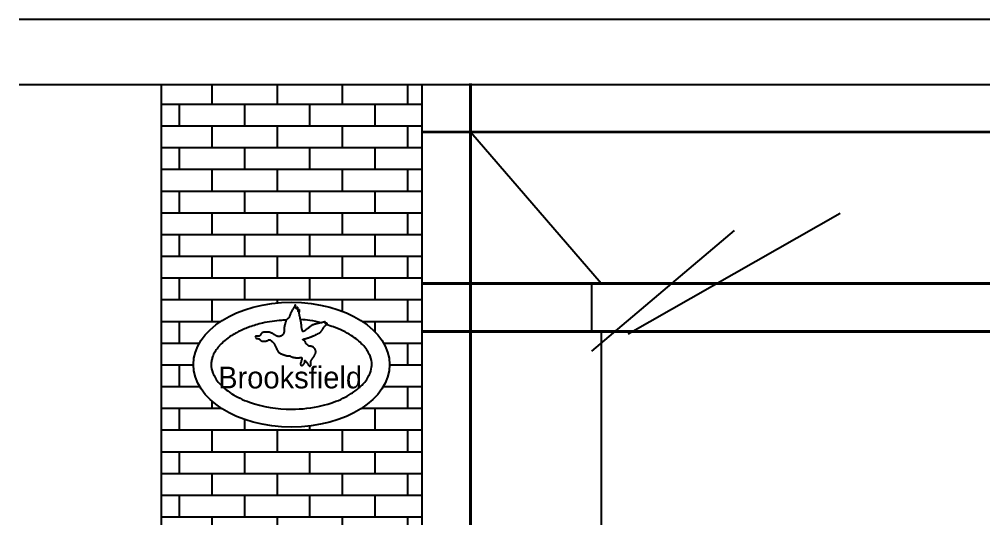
# Model space of a CAD drawing. Extents: x 1231 to 2855, y 3260 to 5268.
# Drawn here: x 1230.9 to 1526.3, y 3412.5 to 3565.5 of the extents above; entities that cross this region are included whole.
import ezdxf

# ---------------------------------------------------------------- set-up
doc = ezdxf.new("R2010")
doc.units = 0
doc.header["$LTSCALE"] = 20
doc.header["$MEASUREMENT"] = 0
for name, color, linetype in [('ACO', 2, 'CONTINUOUS'), ('COTAS', 4, 'CONTINUOUS'), ('MADEIRA', 1, 'CONTINUOUS'), ('PAREDE', 251, 'CONTINUOUS'), ('VIDRO', 3, 'CONTINUOUS')]:
    doc.layers.add(name, color=color, linetype=linetype)
doc.styles.add('ROMANTIC', font='rom_____.pfb')

msp = doc.modelspace()

# ---------------------------------------------------------------- hatches: boundary and pattern name
at = {"layer": 'COTAS'}
h = msp.add_hatch(dxfattribs=at)
h.set_pattern_fill('AR-BRSTD', color=256, scale=2.5, style=0)
h.set_pattern_definition([(0, (0, 3252.779), (0, 6.6675), []), (90, (0, 3252.779), (-10, 6.6675), [6.6675, -6.6675])])
edge = h.paths.add_edge_path(flags=16)
edge.add_ellipse((1314.34, 3459.54), major_axis=(-30.1, 0), ratio=0.636364, start_angle=0, end_angle=360)
h.paths.add_polyline_path([(1274.34, 3259.54), (1354.34, 3259.54), (1354.34, 3545.54), (1274.34, 3545.54)])

# ---------------------------------------------------------------- linework, layer by layer
at = {"layer": 'ACO'}
for p, q in [((1354.34, 3545.54), (1739.04, 3545.54)), ((1369.04, 3545.84), (1369.04, 3259.52)), ((1369.34, 3545.84), (1369.34, 3259.52)), ((1354.34, 3531.14), (1739.04, 3531.14)), ((1354.34, 3530.84), (1739.04, 3530.84)), ((1739.34, 3484.54), (1354.34, 3484.54)), ((1739.34, 3484.24), (1354.34, 3484.24)), ((1406.34, 3484.54), (1406.34, 3469.54)), ((1739.34, 3469.84), (1354.34, 3469.84)), ((1739.34, 3469.54), (1354.34, 3469.54))]:
    msp.add_line(p, q, dxfattribs=at)
at = {"layer": 'MADEIRA', "color": 7}
for p, q in [((1230.85, 3565.54), (2854.79, 3565.54)), ((1230.85, 3545.54), (2854.79, 3545.54))]:
    msp.add_line(p, q, dxfattribs=at)
at = {"layer": 'MADEIRA'}
msp.add_ellipse((1314.34, 3459.54), major_axis=(-30.1, 0), ratio=0.636364, dxfattribs=at)
at = {"layer": 'MADEIRA', "color": 3}
for points, knots in [([(1312.76, 3473.19), (1312.28, 3473.18), (1311.79, 3473.15), (1309.34, 3472.97), (1307.38, 3472.69), (1304.11, 3471.95), (1302.77, 3471.56), (1300.95, 3470.91), (1300.45, 3470.72), (1299.09, 3470.15), (1298.27, 3469.76), (1296.97, 3469.06), (1296.47, 3468.77), (1295.77, 3468.32), (1295.54, 3468.17), (1294.65, 3467.55), (1294.04, 3467.07), (1293.01, 3466.16), (1292.58, 3465.72), (1292.16, 3465.24), (1292.11, 3465.19), (1291.66, 3464.66), (1291.31, 3464.19), (1290.73, 3463.26), (1290.5, 3462.81), (1290.29, 3462.32), (1290.27, 3462.26), (1290.1, 3461.83), (1289.99, 3461.47), (1289.81, 3460.71), (1289.75, 3460.33), (1289.72, 3459.81), (1289.72, 3459.68), (1289.72, 3459.54), (1289.72, 3458.71), (1289.87, 3457.84), (1290.63, 3455.92), (1291.25, 3454.87), (1293.12, 3452.75), (1294.36, 3451.68), (1295.92, 3450.67), (1295.96, 3450.64), (1297.58, 3449.62), (1299.44, 3448.71), (1305.52, 3446.55), (1309.93, 3445.86), (1317.51, 3445.86), (1320.68, 3446.22), (1324.91, 3447.24), (1326.08, 3447.58), (1329.25, 3448.71), (1331.11, 3449.62), (1333.74, 3451.29), (1334.66, 3452), (1335.82, 3453.08), (1336.18, 3453.44), (1337.43, 3454.87), (1338.06, 3455.92), (1338.78, 3457.75), (1338.94, 3458.53), (1338.97, 3459.37), (1338.97, 3459.46), (1338.97, 3460.37), (1338.82, 3461.24), (1338.06, 3463.17), (1337.43, 3464.22), (1336.37, 3465.43), (1336.24, 3465.57), (1335.21, 3466.65), (1334.06, 3467.6), (1331.11, 3469.47), (1329.25, 3470.37), (1326.5, 3471.35), (1325.76, 3471.59), (1325.01, 3471.8)], [2.84674, 2.84674, 2.84674, 2.84674, 2.939977, 2.939977, 3.319131, 3.319131, 3.591363, 3.591363, 3.698286, 3.698286, 3.887863, 3.887863, 4.014277, 4.014277, 4.077441, 4.077441, 4.267018, 4.267018, 4.437192, 4.437192, 4.456595, 4.456595, 4.646173, 4.646173, 4.83575, 4.83575, 4.860106, 4.860106, 5.025327, 5.025327, 5.214904, 5.214904, 5.283021, 5.283021, 5.283021, 5.472598, 5.472598, 5.662176, 5.662176, 5.846887, 5.846887, 5.851753, 5.851753, 6.04133, 6.04133, 6.420485, 6.420485, 6.692716, 6.692716, 6.799639, 6.799639, 6.989217, 6.989217, 7.115631, 7.115631, 7.178794, 7.178794, 7.368371, 7.368371, 7.538545, 7.538545, 7.557949, 7.557949, 7.747526, 7.747526, 7.937103, 7.937103, 7.96146, 7.96146, 8.12668, 8.12668, 8.316258, 8.316258, 8.384374, 8.384374, 8.384374, 8.384374]), ([(1323.56, 3472.41), (1322.37, 3472.67), (1321.16, 3472.89), (1319.01, 3473.2), (1318.06, 3473.3), (1317.11, 3473.39)], [2.1816676, 2.1816676, 2.1816676, 2.1816676, 2.3712449, 2.3712449, 2.5174921, 2.5174921, 2.5174921, 2.5174921])]:
    msp.add_open_spline(points, degree=3, knots=knots, dxfattribs=at)
at = {"layer": 'PAREDE'}
for p, q in [((1274.34, 3545.54), (1274.34, 3259.54)), ((1354.34, 3545.54), (1354.34, 3259.54))]:
    msp.add_line(p, q, dxfattribs=at)
at = {"layer": 'VIDRO', "linetype": 'Continuous'}
for p, q in [((1369.34, 3530.84), (1409.34, 3484.54)), ((1409.34, 3469.54), (1409.34, 3304.54))]:
    msp.add_line(p, q, dxfattribs=at)
at = {"layer": 'VIDRO', "color": 124, "linetype": 'Continuous'}
for p, q in [((1417.58, 3468.99), (1482.61, 3506.01)), ((1406.44, 3463.68), (1450.23, 3500.68))]:
    msp.add_line(p, q, dxfattribs=at)
at = {"layer": 'VIDRO', "color": 1}
msp.add_lwpolyline([(1303.22, 3468), (1303.3, 3467.84), (1303.4, 3467.72), (1303.53, 3467.64), (1303.68, 3467.6), (1303.83, 3467.56), (1303.98, 3467.54), (1304.12, 3467.52), (1304.25, 3467.5), (1304.36, 3467.45), (1304.45, 3467.4), (1304.53, 3467.33), (1304.6, 3467.25), (1304.66, 3467.17), (1304.73, 3467.1), (1304.8, 3467.02), (1304.88, 3466.95), (1304.96, 3466.89), (1305.06, 3466.84), (1305.17, 3466.79), (1305.29, 3466.76), (1305.41, 3466.73), (1305.54, 3466.71), (1305.68, 3466.7), (1305.82, 3466.7), (1305.96, 3466.7), (1306.1, 3466.71), (1306.24, 3466.73), (1306.38, 3466.75), (1306.51, 3466.77), (1306.63, 3466.8), (1306.75, 3466.84), (1306.86, 3466.87), (1306.96, 3466.91), (1307.04, 3466.95), (1307.12, 3466.99), (1307.19, 3467.03), (1307.26, 3467.06), (1307.32, 3467.1), (1307.38, 3467.12), (1307.43, 3467.15), (1307.49, 3467.16), (1307.54, 3467.17), (1307.6, 3467.17), (1307.66, 3467.16), (1307.72, 3467.15), (1307.78, 3467.13), (1307.84, 3467.1), (1307.9, 3467.06), (1307.97, 3467.01), (1308.04, 3466.96), (1308.11, 3466.9), (1308.19, 3466.83), (1308.26, 3466.76), (1308.34, 3466.68), (1308.43, 3466.6), (1308.51, 3466.51), (1308.6, 3466.42), (1308.7, 3466.33), (1308.79, 3466.22), (1308.89, 3466.11), (1308.98, 3465.98), (1309.08, 3465.84), (1309.17, 3465.69), (1309.27, 3465.51), (1309.36, 3465.32), (1309.44, 3465.11), (1309.53, 3464.89), (1309.62, 3464.66), (1309.71, 3464.44), (1309.81, 3464.22), (1309.91, 3464.01), (1310.02, 3463.82), (1310.14, 3463.65), (1310.27, 3463.5), (1310.4, 3463.37), (1310.54, 3463.25), (1310.69, 3463.15), (1310.84, 3463.05), (1311, 3462.97), (1311.16, 3462.89), (1311.33, 3462.82), (1311.49, 3462.75), (1311.66, 3462.69), (1311.82, 3462.63), (1311.98, 3462.57), (1312.13, 3462.52), (1312.27, 3462.47), (1312.4, 3462.43), (1312.51, 3462.38), (1312.62, 3462.34), (1312.71, 3462.31), (1312.8, 3462.27), (1312.88, 3462.25), (1312.96, 3462.23), (1313.04, 3462.21), (1313.12, 3462.21), (1313.2, 3462.21), (1313.29, 3462.21), (1313.37, 3462.22), (1313.46, 3462.23), (1313.55, 3462.24), (1313.63, 3462.24), (1313.71, 3462.24), (1313.8, 3462.22), (1313.87, 3462.2), (1313.95, 3462.16), (1314.03, 3462.12), (1314.12, 3462.07), (1314.23, 3462.02), (1314.34, 3461.97), (1314.48, 3461.91), (1314.64, 3461.86), (1314.82, 3461.8), (1315.02, 3461.76), (1315.25, 3461.71), (1315.48, 3461.68), (1315.72, 3461.65), (1315.96, 3461.64), (1316.2, 3461.63), (1316.44, 3461.64), (1316.66, 3461.66), (1316.87, 3461.69), (1317.06, 3461.72), (1317.22, 3461.73), (1317.36, 3461.73), (1317.46, 3461.69), (1317.53, 3461.63), (1317.56, 3461.52), (1317.55, 3461.36), (1317.5, 3461.15), (1317.43, 3460.92), (1317.35, 3460.68), (1317.27, 3460.42), (1317.2, 3460.17), (1317.14, 3459.95), (1317.11, 3459.74), (1317.12, 3459.58), (1317.16, 3459.46), (1317.23, 3459.37), (1317.32, 3459.32), (1317.43, 3459.3), (1317.55, 3459.3), (1317.67, 3459.33), (1317.78, 3459.38), (1317.89, 3459.45), (1317.99, 3459.54), (1318.08, 3459.63), (1318.16, 3459.74), (1318.23, 3459.85), (1318.29, 3459.97), (1318.35, 3460.08), (1318.39, 3460.18), (1318.42, 3460.28), (1318.45, 3460.37), (1318.46, 3460.45), (1318.47, 3460.52), (1318.48, 3460.59), (1318.48, 3460.64), (1318.48, 3460.69), (1318.48, 3460.72), (1318.47, 3460.75), (1318.47, 3460.77), (1318.48, 3460.79), (1318.48, 3460.79), (1318.49, 3460.79), (1318.51, 3460.77), (1318.53, 3460.75), (1318.56, 3460.73), (1318.59, 3460.69), (1318.64, 3460.64), (1318.69, 3460.59), (1318.74, 3460.53), (1318.8, 3460.47), (1318.86, 3460.39), (1318.93, 3460.31), (1318.99, 3460.23), (1319.06, 3460.14), (1319.12, 3460.04), (1319.19, 3459.95), (1319.25, 3459.85), (1319.31, 3459.75), (1319.37, 3459.66), (1319.43, 3459.57), (1319.49, 3459.48), (1319.54, 3459.41), (1319.6, 3459.34), (1319.65, 3459.28), (1319.7, 3459.23), (1319.75, 3459.19), (1319.79, 3459.16), (1319.84, 3459.13), (1319.89, 3459.11), (1319.93, 3459.1), (1319.98, 3459.1), (1320.03, 3459.11), (1320.07, 3459.12), (1320.11, 3459.14), (1320.15, 3459.17), (1320.18, 3459.21), (1320.21, 3459.25), (1320.24, 3459.3), (1320.26, 3459.35), (1320.27, 3459.42), (1320.29, 3459.49), (1320.3, 3459.56), (1320.3, 3459.64), (1320.3, 3459.72), (1320.3, 3459.81), (1320.29, 3459.9), (1320.28, 3459.99), (1320.28, 3460.08), (1320.27, 3460.18), (1320.27, 3460.28), (1320.27, 3460.37), (1320.28, 3460.47), (1320.3, 3460.56), (1320.33, 3460.66), (1320.36, 3460.75), (1320.41, 3460.84), (1320.46, 3460.93), (1320.52, 3461.02), (1320.58, 3461.11), (1320.65, 3461.2), (1320.72, 3461.3), (1320.79, 3461.4), (1320.86, 3461.5), (1320.93, 3461.61), (1321.01, 3461.71), (1321.08, 3461.82), (1321.15, 3461.94), (1321.22, 3462.05), (1321.29, 3462.17), (1321.36, 3462.28), (1321.43, 3462.4), (1321.49, 3462.52), (1321.55, 3462.64), (1321.61, 3462.76), (1321.66, 3462.88), (1321.7, 3462.99), (1321.74, 3463.11), (1321.77, 3463.23), (1321.79, 3463.34), (1321.8, 3463.45), (1321.8, 3463.57), (1321.79, 3463.68), (1321.77, 3463.79), (1321.74, 3463.91), (1321.7, 3464.02), (1321.64, 3464.13), (1321.58, 3464.24), (1321.51, 3464.35), (1321.44, 3464.45), (1321.37, 3464.55), (1321.3, 3464.63), (1321.23, 3464.71), (1321.18, 3464.77), (1321.14, 3464.82), (1321.1, 3464.86), (1321.08, 3464.89), (1321.05, 3464.91), (1321.03, 3464.93), (1321, 3464.94), (1320.97, 3464.96), (1320.93, 3464.97), (1320.87, 3464.99), (1320.81, 3465.02), (1320.74, 3465.04), (1320.67, 3465.07), (1320.58, 3465.09), (1320.5, 3465.12), (1320.41, 3465.13), (1320.33, 3465.15), (1320.25, 3465.15), (1320.17, 3465.16), (1320.08, 3465.16), (1320, 3465.16), (1319.92, 3465.17), (1319.83, 3465.19), (1319.74, 3465.21), (1319.64, 3465.26), (1319.54, 3465.32), (1319.43, 3465.39), (1319.32, 3465.47), (1319.21, 3465.56), (1319.11, 3465.66), (1319.01, 3465.76), (1318.93, 3465.86), (1318.85, 3465.96), (1318.79, 3466.04), (1318.74, 3466.13), (1318.7, 3466.2), (1318.67, 3466.28), (1318.65, 3466.34), (1318.63, 3466.41), (1318.6, 3466.47), (1318.58, 3466.53), (1318.56, 3466.58), (1318.53, 3466.63), (1318.49, 3466.68), (1318.46, 3466.73), (1318.41, 3466.78), (1318.36, 3466.82), (1318.31, 3466.87), (1318.25, 3466.91), (1318.18, 3466.95), (1318.11, 3466.99), (1318.04, 3467.03), (1317.98, 3467.07), (1317.92, 3467.11), (1317.89, 3467.15), (1317.87, 3467.18), (1317.87, 3467.22), (1317.91, 3467.26), (1317.96, 3467.3), (1318.04, 3467.33), (1318.15, 3467.37), (1318.27, 3467.41), (1318.4, 3467.45), (1318.55, 3467.5), (1318.71, 3467.54), (1318.87, 3467.59), (1319.05, 3467.64), (1319.22, 3467.69), (1319.4, 3467.75), (1319.58, 3467.8), (1319.76, 3467.86), (1319.93, 3467.92), (1320.1, 3467.98), (1320.26, 3468.04), (1320.41, 3468.1), (1320.56, 3468.16), (1320.7, 3468.23), (1320.84, 3468.29), (1320.98, 3468.36), (1321.12, 3468.42), (1321.26, 3468.49), (1321.4, 3468.55), (1321.54, 3468.62), (1321.68, 3468.68), (1321.83, 3468.75), (1321.97, 3468.81), (1322.11, 3468.88), (1322.25, 3468.94), (1322.39, 3469.01), (1322.52, 3469.07), (1322.65, 3469.14), (1322.77, 3469.21), (1322.89, 3469.28), (1323.01, 3469.35), (1323.12, 3469.43), (1323.22, 3469.51), (1323.32, 3469.59), (1323.41, 3469.68), (1323.49, 3469.78), (1323.57, 3469.88), (1323.65, 3469.99), (1323.72, 3470.1), (1323.79, 3470.21), (1323.86, 3470.32), (1323.93, 3470.44), (1324, 3470.55), (1324.07, 3470.67), (1324.14, 3470.79), (1324.22, 3470.9), (1324.29, 3471.01), (1324.37, 3471.12), (1324.44, 3471.22), (1324.52, 3471.32), (1324.6, 3471.41), (1324.68, 3471.49), (1324.76, 3471.57), (1324.83, 3471.64), (1324.9, 3471.71), (1324.97, 3471.77), (1325.03, 3471.82), (1325.09, 3471.88), (1325.14, 3471.93), (1325.18, 3471.97), (1325.21, 3472.01), (1325.23, 3472.05), (1325.25, 3472.09), (1325.26, 3472.12), (1325.26, 3472.15), (1325.26, 3472.17), (1325.24, 3472.2), (1325.23, 3472.21), (1325.2, 3472.23), (1325.17, 3472.24), (1325.14, 3472.24), (1325.1, 3472.25), (1325.05, 3472.24), (1325.01, 3472.24), (1324.96, 3472.23), (1324.91, 3472.21), (1324.87, 3472.2), (1324.82, 3472.19), (1324.78, 3472.18), (1324.75, 3472.19), (1324.73, 3472.2), (1324.71, 3472.22), (1324.71, 3472.26), (1324.71, 3472.31), (1324.72, 3472.37), (1324.73, 3472.43), (1324.73, 3472.49), (1324.73, 3472.55), (1324.72, 3472.6), (1324.7, 3472.63), (1324.66, 3472.65), (1324.6, 3472.66), (1324.52, 3472.65), (1324.43, 3472.64), (1324.32, 3472.61), (1324.2, 3472.58), (1324.06, 3472.54), (1323.91, 3472.49), (1323.74, 3472.45), (1323.56, 3472.41), (1323.37, 3472.36), (1323.17, 3472.31), (1322.96, 3472.26), (1322.75, 3472.22), (1322.53, 3472.17), (1322.31, 3472.11), (1322.09, 3472.06), (1321.87, 3472.01), (1321.66, 3471.96), (1321.45, 3471.9), (1321.25, 3471.84), (1321.06, 3471.77), (1320.88, 3471.7), (1320.71, 3471.63), (1320.56, 3471.54), (1320.41, 3471.45), (1320.27, 3471.36), (1320.14, 3471.25), (1320, 3471.14), (1319.85, 3471.02), (1319.7, 3470.9), (1319.54, 3470.76), (1319.36, 3470.62), (1319.17, 3470.47), (1318.97, 3470.32), (1318.77, 3470.18), (1318.58, 3470.05), (1318.41, 3469.93), (1318.24, 3469.84), (1318.11, 3469.76), (1318, 3469.72), (1317.91, 3469.7), (1317.84, 3469.7), (1317.8, 3469.73), (1317.76, 3469.77), (1317.73, 3469.83), (1317.71, 3469.9), (1317.69, 3469.98), (1317.66, 3470.06), (1317.64, 3470.16), (1317.61, 3470.26), (1317.58, 3470.36), (1317.55, 3470.47), (1317.52, 3470.59), (1317.5, 3470.71), (1317.48, 3470.83), (1317.46, 3470.96), (1317.45, 3471.09), (1317.44, 3471.23), (1317.42, 3471.37), (1317.41, 3471.52), (1317.4, 3471.68), (1317.38, 3471.85), (1317.36, 3472.03), (1317.34, 3472.21), (1317.31, 3472.41), (1317.27, 3472.61), (1317.23, 3472.82), (1317.19, 3473.03), (1317.15, 3473.24), (1317.1, 3473.45), (1317.05, 3473.65), (1317.01, 3473.85), (1316.96, 3474.05), (1316.92, 3474.24), (1316.88, 3474.42), (1316.84, 3474.59), (1316.81, 3474.75), (1316.78, 3474.89), (1316.76, 3475.02), (1316.74, 3475.13), (1316.73, 3475.23), (1316.73, 3475.32), (1316.73, 3475.4), (1316.73, 3475.47), (1316.74, 3475.55), (1316.75, 3475.62), (1316.76, 3475.69), (1316.76, 3475.77), (1316.77, 3475.84), (1316.78, 3475.92), (1316.78, 3476), (1316.79, 3476.08), (1316.78, 3476.15), (1316.78, 3476.21), (1316.77, 3476.26), (1316.75, 3476.3), (1316.73, 3476.33), (1316.7, 3476.35), (1316.67, 3476.35), (1316.64, 3476.34), (1316.61, 3476.32), (1316.58, 3476.28), (1316.54, 3476.24), (1316.51, 3476.17), (1316.48, 3476.1), (1316.45, 3476.03), (1316.43, 3475.96), (1316.4, 3475.9), (1316.38, 3475.85), (1316.37, 3475.83), (1316.36, 3475.83), (1316.35, 3475.85), (1316.35, 3475.91), (1316.35, 3475.99), (1316.35, 3476.08), (1316.35, 3476.19), (1316.35, 3476.31), (1316.35, 3476.44), (1316.34, 3476.56), (1316.34, 3476.68), (1316.33, 3476.79), (1316.32, 3476.89), (1316.3, 3476.97), (1316.28, 3477.04), (1316.25, 3477.09), (1316.23, 3477.11), (1316.2, 3477.1), (1316.16, 3477.07), (1316.12, 3477.02), (1316.09, 3476.95), (1316.05, 3476.87), (1316.01, 3476.8), (1315.97, 3476.74), (1315.93, 3476.69), (1315.9, 3476.67), (1315.87, 3476.68), (1315.84, 3476.72), (1315.81, 3476.78), (1315.79, 3476.87), (1315.77, 3476.96), (1315.75, 3477.06), (1315.73, 3477.17), (1315.71, 3477.27), (1315.69, 3477.36), (1315.67, 3477.45), (1315.66, 3477.52), (1315.64, 3477.59), (1315.62, 3477.65), (1315.6, 3477.71), (1315.58, 3477.75), (1315.56, 3477.79), (1315.54, 3477.82), (1315.52, 3477.84), (1315.51, 3477.85), (1315.49, 3477.85), (1315.47, 3477.85), (1315.46, 3477.84), (1315.44, 3477.82), (1315.43, 3477.8), (1315.41, 3477.77), (1315.4, 3477.73), (1315.38, 3477.68), (1315.36, 3477.62), (1315.33, 3477.56), (1315.29, 3477.48), (1315.24, 3477.39), (1315.18, 3477.29), (1315.11, 3477.17), (1315.02, 3477.04), (1314.92, 3476.91), (1314.82, 3476.76), (1314.71, 3476.6), (1314.61, 3476.43), (1314.5, 3476.25), (1314.4, 3476.07), (1314.31, 3475.88), (1314.22, 3475.68), (1314.14, 3475.49), (1314.07, 3475.29), (1314, 3475.1), (1313.94, 3474.92), (1313.88, 3474.75), (1313.83, 3474.59), (1313.78, 3474.45), (1313.73, 3474.32), (1313.68, 3474.2), (1313.63, 3474.09), (1313.58, 3474), (1313.52, 3473.91), (1313.46, 3473.84), (1313.4, 3473.77), (1313.33, 3473.7), (1313.25, 3473.64), (1313.17, 3473.59), (1313.09, 3473.53), (1313.01, 3473.47), (1312.94, 3473.4), (1312.86, 3473.33), (1312.8, 3473.25), (1312.74, 3473.16), (1312.69, 3473.06), (1312.64, 3472.95), (1312.6, 3472.84), (1312.56, 3472.72), (1312.53, 3472.59), (1312.49, 3472.45), (1312.45, 3472.32), (1312.4, 3472.18), (1312.36, 3472.03), (1312.31, 3471.88), (1312.27, 3471.72), (1312.22, 3471.56), (1312.19, 3471.4), (1312.15, 3471.22), (1312.13, 3471.04), (1312.11, 3470.85), (1312.1, 3470.66), (1312.09, 3470.46), (1312.09, 3470.26), (1312.08, 3470.07), (1312.08, 3469.89), (1312.07, 3469.72), (1312.05, 3469.56), (1312.03, 3469.42), (1312, 3469.29), (1311.97, 3469.17), (1311.93, 3469.07), (1311.88, 3468.98), (1311.82, 3468.89), (1311.76, 3468.81), (1311.7, 3468.74), (1311.62, 3468.66), (1311.55, 3468.59), (1311.46, 3468.52), (1311.38, 3468.46), (1311.29, 3468.4), (1311.2, 3468.35), (1311.11, 3468.3), (1311.01, 3468.26), (1310.92, 3468.23), (1310.83, 3468.2), (1310.73, 3468.18), (1310.64, 3468.17), (1310.54, 3468.16), (1310.45, 3468.17), (1310.35, 3468.17), (1310.25, 3468.19), (1310.16, 3468.21), (1310.06, 3468.24), (1309.96, 3468.27), (1309.85, 3468.31), (1309.75, 3468.36), (1309.65, 3468.41), (1309.55, 3468.46), (1309.45, 3468.51), (1309.34, 3468.57), (1309.24, 3468.63), (1309.14, 3468.69), (1309.03, 3468.75), (1308.92, 3468.81), (1308.81, 3468.88), (1308.7, 3468.94), (1308.59, 3469.01), (1308.47, 3469.07), (1308.35, 3469.14), (1308.22, 3469.2), (1308.1, 3469.26), (1307.97, 3469.31), (1307.84, 3469.36), (1307.71, 3469.41), (1307.58, 3469.45), (1307.44, 3469.47), (1307.31, 3469.5), (1307.17, 3469.51), (1307.04, 3469.52), (1306.9, 3469.53), (1306.77, 3469.53), (1306.63, 3469.53), (1306.5, 3469.53), (1306.36, 3469.52), (1306.22, 3469.52), (1306.09, 3469.51), (1305.96, 3469.49), (1305.83, 3469.48), (1305.71, 3469.46), (1305.61, 3469.43), (1305.51, 3469.39), (1305.42, 3469.35), (1305.34, 3469.31), (1305.27, 3469.26), (1305.21, 3469.2), (1305.16, 3469.14), (1305.11, 3469.08), (1305.07, 3469.01), (1305.03, 3468.95), (1304.99, 3468.89), (1304.95, 3468.82), (1304.91, 3468.76), (1304.87, 3468.7), (1304.83, 3468.64), (1304.79, 3468.58), (1304.74, 3468.53), (1304.69, 3468.47), (1304.63, 3468.42), (1304.57, 3468.38), (1304.5, 3468.34), (1304.43, 3468.3), (1304.36, 3468.27), (1304.28, 3468.25), (1304.19, 3468.24), (1304.11, 3468.25), (1304.01, 3468.26), (1303.91, 3468.28), (1303.81, 3468.29), (1303.7, 3468.29), (1303.59, 3468.27), (1303.47, 3468.22), (1303.35, 3468.13), (1303.22, 3468)], dxfattribs=at)

# ---------------------------------------------------------------- texts
at = {"layer": 'VIDRO', "color": 1, "style": 'ROMANTIC'}
msp.add_text('Brooksfield', height=6.6745, dxfattribs=at).set_placement((1291.84, 3452.24))

doc.saveas('drawing.dxf')
